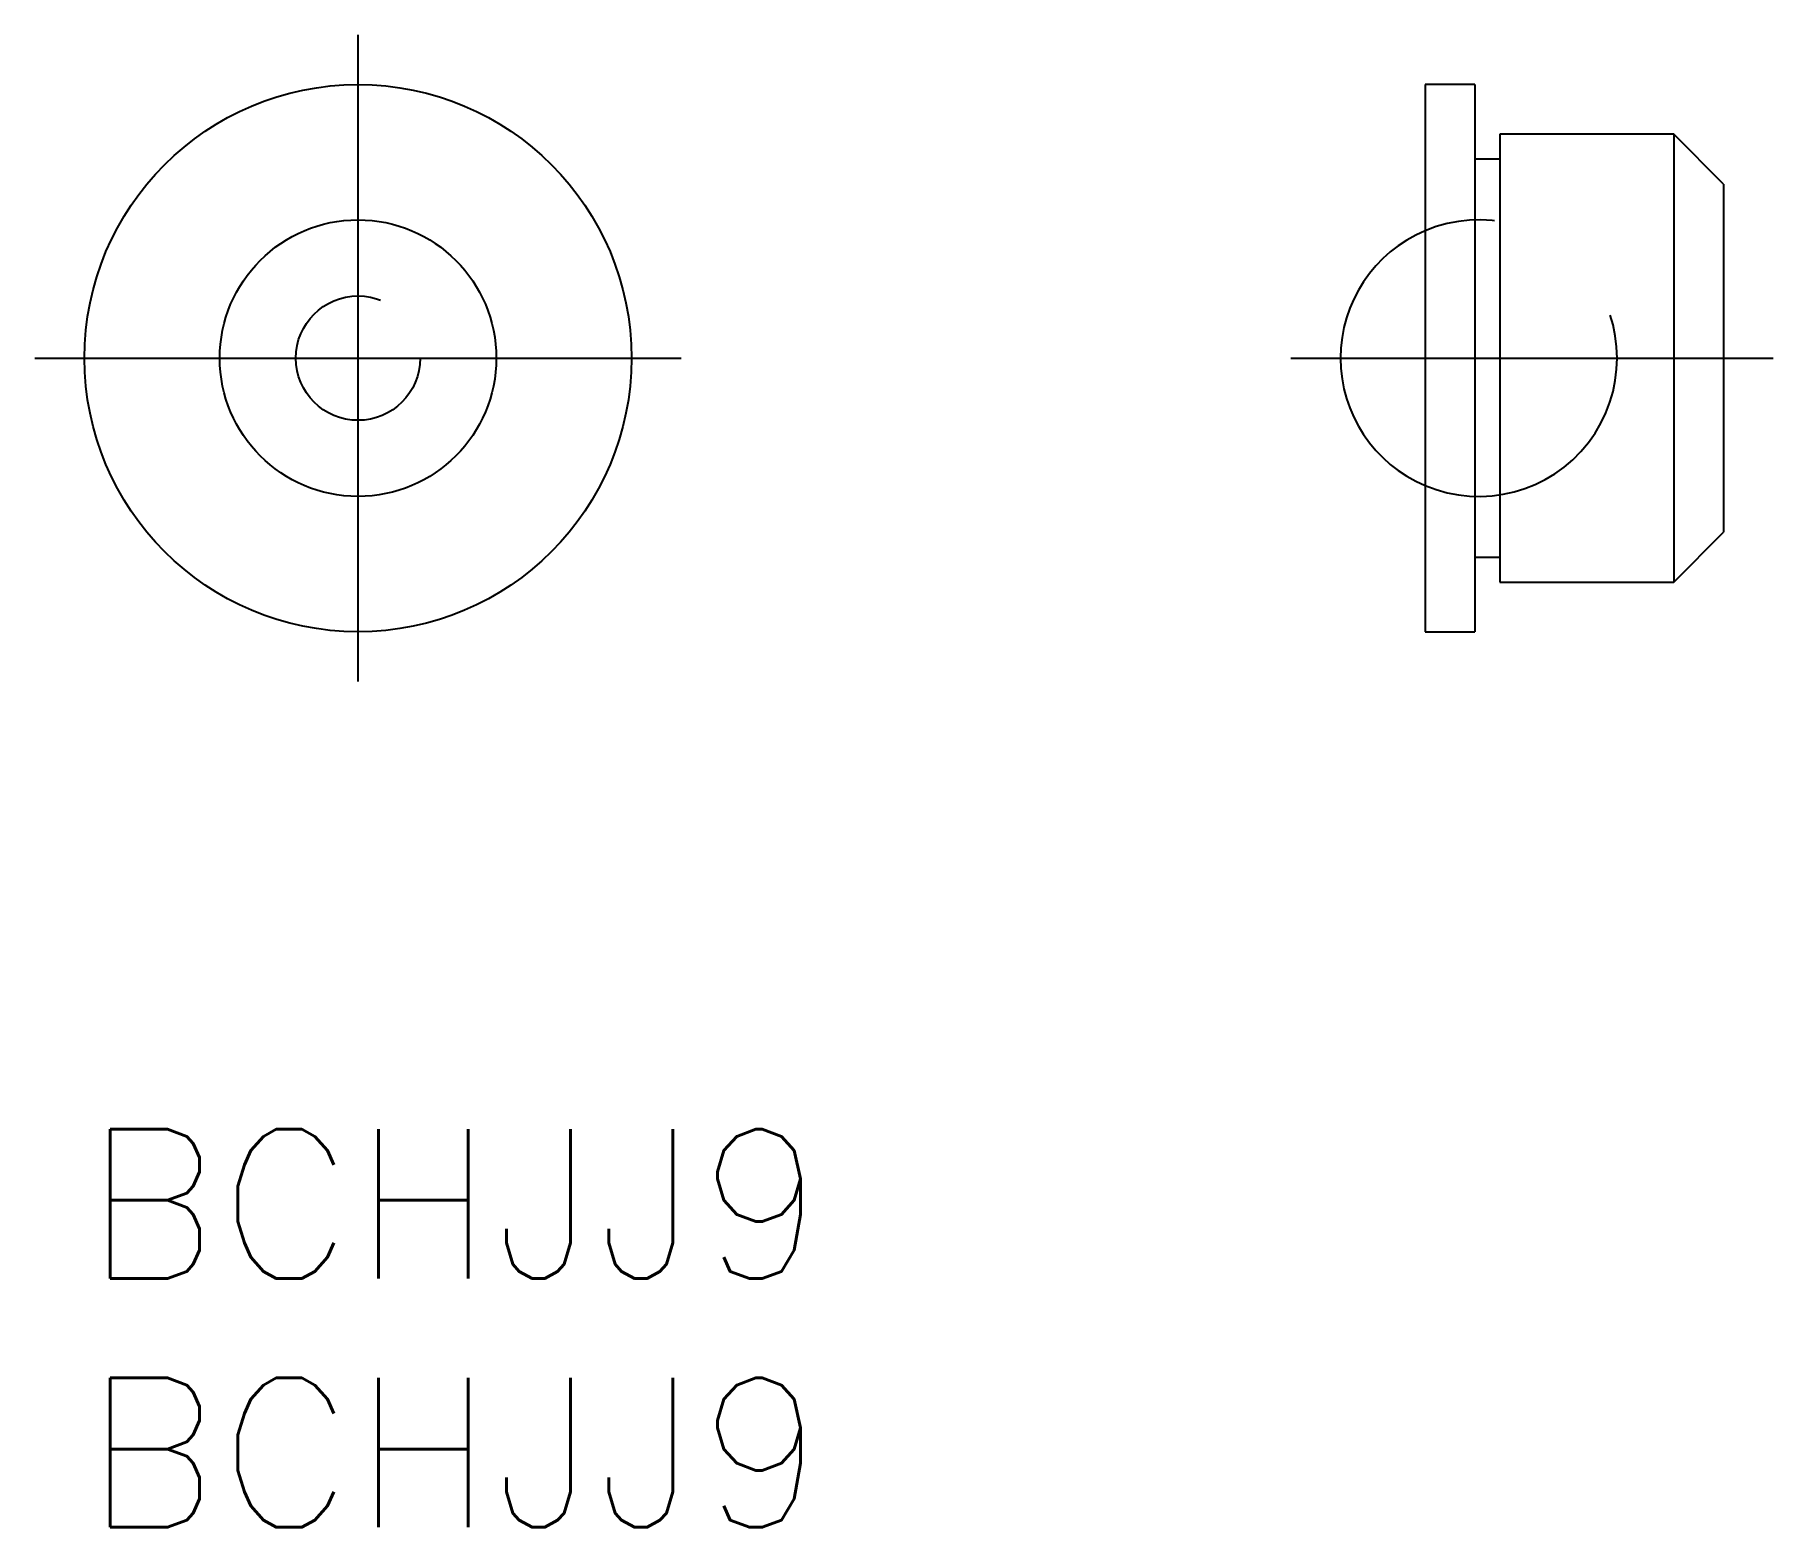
# Model space of a CAD drawing. Extents: x -1 to 34, y -8 to 22.
import ezdxf

# ---------------------------------------------------------------- set-up
doc = ezdxf.new("R2010")
doc.units = 0
doc.header["$LTSCALE"] = 0.5
doc.linetypes.add('CENTER', pattern=[50.8, 31.75, -6.35, 6.35, -6.35])
doc.linetypes.add('DASHED', pattern=[19.05, 12.7, -6.35])
for name, color, linetype in [('MSM_CENTER', 1, 'CENTER'), ('MSM_CONTINUOUS', 7, 'CONTINUOUS'), ('MSM_DASHED', 4, 'DASHED'), ('MSM_PART_NUMBER', 7, 'CONTINUOUS')]:
    doc.layers.add(name, color=color, linetype=linetype)
doc.styles.get("Standard").update_dxf_attribs({"font": 'txt.shx', "height": 3, "bigfont": 'bigfont.shx'})

# ---------------------------------------------------------------- blocks, each defined once
blk = doc.blocks.new('*U2')
at = {"layer": 'MSM_PART_NUMBER'}
blk.add_text('BCHJJ9', height=3, dxfattribs=at).set_placement((0, -3))
blk = doc.blocks.new('*U3')
at = {"layer": 'MSM_PART_NUMBER'}
blk.add_text('BCHJJ9', height=3, dxfattribs=at).set_placement((0, -8))

msp = doc.modelspace()

# ---------------------------------------------------------------- linework, layer by layer
at = {"layer": 'MSM_CENTER'}
for p, q in [((5.5, 9), (5.5, 22)), ((-1, 15.5), (12, 15.5)), ((24.257, 15.5), (33.957, 15.5))]:
    msp.add_line(p, q, dxfattribs=at)
at = {"layer": 'MSM_CONTINUOUS'}
for p, q in [((27.957, 21), (26.957, 21)), ((26.957, 21), (26.957, 10)), ((27.957, 21), (27.957, 10)), ((31.957, 20), (28.457, 20)), ((28.457, 20), (28.457, 11)), ((32.957, 19), (31.957, 20)), ((31.957, 20), (31.957, 11)), ((28.457, 19.5), (27.957, 19.5)), ((32.957, 19), (32.957, 12)), ((31.957, 11), (32.957, 12)), ((27.957, 11.5), (28.457, 11.5)), ((28.457, 11), (31.957, 11)), ((26.957, 10), (27.957, 10))]:
    msp.add_line(p, q, dxfattribs=at)
for radius in [5.5, 2.78]:
    msp.add_circle((5.5, 15.5), radius, dxfattribs=at)
msp.add_arc((28.037, 15.5), 2.78, 112.8605, 247.1395, dxfattribs=at)
at = {"layer": 'MSM_DASHED'}
msp.add_circle((5.5, 15.5), 1.25, dxfattribs=at)
msp.add_arc((28.037, 15.5), 2.78, 247.1395, 112.8605, dxfattribs=at)

# ---------------------------------------------------------------- block references
at = {"layer": 'MSM_CONTINUOUS'}
for name in ['*U2', '*U3']:
    msp.add_blockref(name, (0, 0), dxfattribs=at)

doc.saveas('drawing.dxf')
